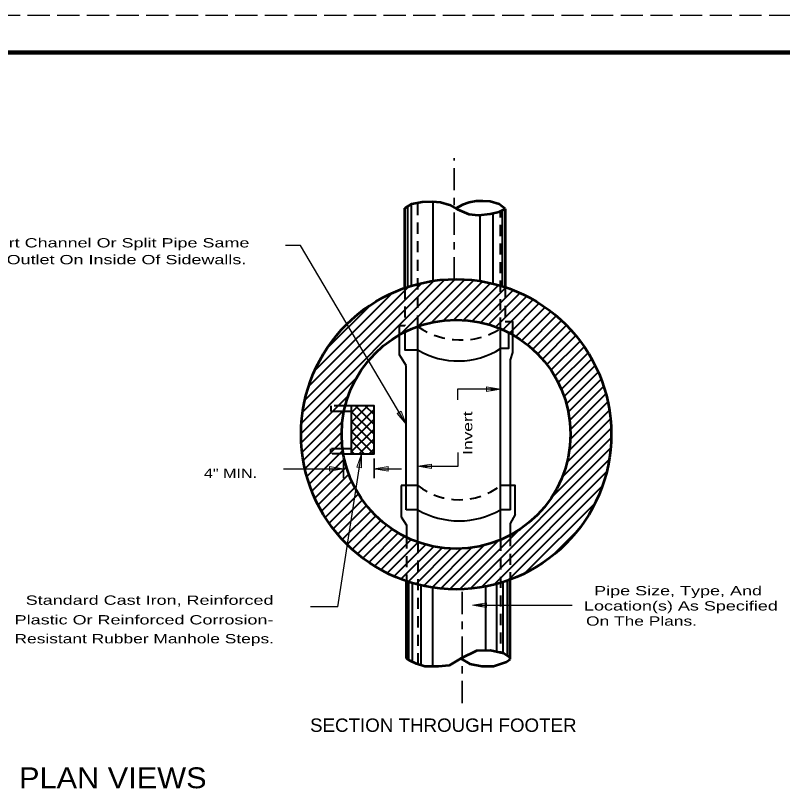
# Model space of a CAD drawing. Extents: x 94.1 to 129.4, y 1 to 23.
# Drawn here: x 107.22 to 117.56, y 12.57 to 23 of the extents above; entities that cross this region are included whole.
import ezdxf

# ---------------------------------------------------------------- set-up
doc = ezdxf.new("R2010")
doc.units = 0
doc.header["$LTSCALE"] = 0.05
for name, pattern in [('LONG_DASH_SHORT_DASH', [9.9, 6, -1.2, 1.5, -1.2]), ('LONG_DASHED', [7.5, 6, -1.5]), ('MEDIUM_DASHED', [4.5, 3, -1.5])]:
    doc.linetypes.add(name, pattern=pattern)
for name, color, linetype, lineweight in [('1', 7, 'Continuous', 35), ('2', 7, 'MEDIUM_DASHED', 40), ('3', 7, 'Continuous', 25), ('5', 7, 'Continuous', 13), ('7', 7, 'LONG_DASH_SHORT_DASH', 35)]:
    doc.layers.add(name, color=color, linetype=linetype, lineweight=lineweight)

msp = doc.modelspace()

# ---------------------------------------------------------------- hatches: boundary and pattern name
at = {"layer": '3'}
for points in [[(113.57333, 17.98683), (113.57333, 17.92442), (113.76083, 17.95567), (113.76083, 17.95567)], [(113.63583, 17.97642), (113.63583, 17.93483), (113.76083, 17.95567), (113.76083, 17.95567)], [(111.45475, 16.91408), (111.45475, 16.85167), (111.64225, 16.88292), (111.64225, 16.88292)], [(112.2445, 16.85167), (112.2445, 16.91417), (112.05683, 16.88292), (112.05683, 16.88292)], [(112.8325, 16.88467), (112.8325, 16.94717), (112.64483, 16.91592), (112.64483, 16.91592)], [(112.76992, 16.89508), (112.76992, 16.93675), (112.64483, 16.91592), (112.64483, 16.91592)], [(113.57058, 15.01108), (113.57058, 15.07358), (113.38308, 15.04233), (113.38308, 15.04233)], [(113.50808, 15.0215), (113.50808, 15.06317), (113.38308, 15.04233), (113.38308, 15.04233)]]:
    msp.add_hatch(color=256, dxfattribs=at).paths.add_polyline_path(points)
at = {"layer": '5'}
for points in [[(112.42042, 17.66033), (112.36675, 17.62833), (112.48942, 17.48317), (112.48942, 17.48317)], [(111.82475, 16.90525), (111.88633, 16.89475), (111.88692, 17.08483), (111.88692, 17.08483)]]:
    msp.add_hatch(color=256, dxfattribs=at).paths.add_polyline_path(points)

# ---------------------------------------------------------------- linework, layer by layer
at = {"layer": '1', "linetype": 'LONG_DASHED', "lineweight": 25}
msp.add_line((129.28275, 22.99633), (94.08275, 22.99633), dxfattribs=at)
at = {"layer": '1', "lineweight": 158}
msp.add_line((129.19942, 22.49633), (96.69942, 22.49633), dxfattribs=at)
at = {"layer": '1', "lineweight": 53}
for p, q in [((112.4725, 20.39867), (112.568, 20.4555)), ((112.568, 20.4555), (112.70325, 20.48475)), ((112.70325, 20.48475), (112.84242, 20.48892)), ((112.84242, 20.48892), (112.95383, 20.47642)), ((112.95383, 20.47642), (113.07317, 20.443)), ((113.07317, 20.443), (113.17658, 20.38458)), ((113.24817, 20.443), (113.16092, 20.39342)), ((113.33967, 20.47225), (113.24817, 20.443)), ((113.43517, 20.49308), (113.33967, 20.47225)), ((113.52267, 20.49308), (113.43517, 20.49308)), ((113.62208, 20.48892), (113.52267, 20.49308)), ((113.74542, 20.45133), (113.62208, 20.48892)), ((113.82492, 20.38875), (113.74542, 20.45133)), ((112.4725, 19.3225), (112.4725, 20.39867)), ((113.17658, 20.38458), (113.33567, 20.31783)), ((113.62208, 20.322), (113.74542, 20.34708)), ((113.74542, 20.34708), (113.82492, 20.38875)), ((113.82492, 20.38875), (113.82492, 19.33225)), ((113.33567, 20.31783), (113.46692, 20.30117)), ((113.46692, 20.30117), (113.62208, 20.322)), ((112.49592, 14.32275), (112.49592, 15.366)), ((113.89217, 14.31433), (113.89217, 15.388)), ((113.43983, 14.42583), (113.22858, 14.32517)), ((113.628, 14.43392), (113.43983, 14.42583)), ((113.80467, 14.38958), (113.628, 14.43392)), ((113.89217, 14.33233), (113.80467, 14.38958)), ((112.54117, 14.29292), (112.49592, 14.32275)), ((112.6295, 14.25267), (112.54117, 14.29292)), ((113.22858, 14.32517), (113.07117, 14.2285)), ((113.22483, 14.32283), (113.34767, 14.25267)), ((113.843, 14.28083), (113.89217, 14.31433)), ((112.74092, 14.21642), (112.6295, 14.25267)), ((112.92525, 14.21642), (112.74092, 14.21642)), ((113.07117, 14.2285), (112.92525, 14.21642)), ((113.34767, 14.25267), (113.50892, 14.22042)), ((113.50892, 14.22042), (113.66642, 14.22042)), ((113.66642, 14.22042), (113.843, 14.28083))]:
    msp.add_line(p, q, dxfattribs=at)
at = {"layer": '1', "lineweight": 40}
for p, q in [((112.56342, 19.352), (112.56342, 20.45283)), ((112.85425, 19.41683), (112.85425, 20.48758)), ((112.51233, 19.336), (112.51233, 20.42242)), ((113.78917, 19.34392), (113.78917, 20.37)), ((113.48683, 19.41458), (113.48683, 20.30383)), ((113.66183, 19.37942), (113.66183, 20.33008)), ((111.07692, 17.49842), (113.01292, 19.43442)), ((111.093, 17.647), (112.86433, 19.41833)), ((112.40242, 18.69133), (113.15092, 19.43975)), ((112.64642, 18.80267), (113.28025, 19.4365)), ((112.83217, 18.85583), (113.40233, 19.42608)), ((112.991, 18.88208), (113.51825, 19.40942)), ((111.12308, 17.80967), (112.70167, 19.38825)), ((111.17317, 17.99242), (112.51892, 19.33817)), ((113.13292, 18.89142), (113.62875, 19.38725)), ((113.26258, 18.8885), (113.73433, 19.36025)), ((113.38267, 18.876), (113.83542, 19.32875)), ((113.49483, 18.85567), (113.93233, 19.29317)), ((111.25658, 18.20833), (112.303, 19.25475)), ((113.60033, 18.8285), (114.0255, 19.25367)), ((113.69975, 18.79542), (114.115, 19.21058)), ((111.42033, 18.50467), (112.00667, 19.091)), ((113.79392, 18.75692), (114.201, 19.16408)), ((113.88308, 18.7135), (114.28375, 19.11417)), ((113.96758, 18.6655), (114.36325, 19.06117)), ((114.04775, 18.613), (114.43967, 19.005)), ((114.12367, 18.55642), (114.51308, 18.94575)), ((114.1955, 18.49558), (114.58342, 18.8835)), ((112.64492, 15.89433), (112.64492, 18.80217)), ((113.76083, 15.92525), (113.76083, 18.77125)), ((114.26325, 18.43083), (114.65075, 18.81833)), ((114.327, 18.36192), (114.71517, 18.75017)), ((114.38667, 18.28908), (114.77658, 18.679)), ((114.44225, 18.212), (114.835, 18.60483)), ((114.4935, 18.13075), (114.89042, 18.52758)), ((113.898, 16.32933), (113.898, 18.35433)), ((114.54033, 18.045), (114.94258, 18.44725)), ((114.5825, 17.9545), (114.99158, 18.36367)), ((112.48942, 16.32933), (112.48942, 18.2775)), ((114.61958, 17.859), (115.03725, 18.27667)), ((114.65117, 17.758), (115.07933, 18.18625)), ((111.07158, 17.36042), (111.82, 18.10892)), ((114.67658, 17.65092), (115.11783, 18.09217)), ((114.695, 17.53667), (115.15233, 17.99408)), ((111.07483, 17.23108), (111.70867, 17.86492)), ((114.70508, 17.41425), (115.18267, 17.89183)), ((111.74842, 17.73208), (111.66808, 17.73208)), ((111.74842, 17.50692), (111.9735, 17.73208)), ((111.74842, 17.6395), (111.84092, 17.73208)), ((112.05683, 17.48083), (111.80558, 17.73208)), ((112.05683, 17.61342), (111.93817, 17.73208)), ((114.70508, 17.28167), (115.2085, 17.785)), ((111.08525, 17.109), (111.6555, 17.67917)), ((111.74842, 17.65633), (111.65067, 17.65633)), ((111.74842, 17.37433), (112.05683, 17.68283)), ((112.05683, 17.34825), (111.74842, 17.65667)), ((114.69183, 17.13583), (115.22917, 17.67317)), ((111.10192, 16.99308), (111.62925, 17.52033)), ((111.74842, 17.24175), (112.05683, 17.55025)), ((112.05683, 17.21567), (111.74842, 17.52408)), ((114.65975, 16.97117), (115.24425, 17.55567)), ((111.74842, 17.10917), (112.05683, 17.41767)), ((114.59608, 16.77492), (115.25292, 17.43175)), ((111.12408, 16.88258), (111.61992, 17.37842)), ((112.05508, 17.08483), (111.74842, 17.3915)), ((111.15108, 16.777), (111.62283, 17.24875)), ((111.9225, 17.08483), (111.74842, 17.25892)), ((111.85658, 17.08483), (112.05683, 17.28508)), ((114.45008, 16.49633), (115.254, 17.30025)), ((111.18258, 16.67592), (111.63533, 17.12867)), ((111.74842, 17.15367), (111.63192, 17.15367)), ((111.78992, 17.08483), (111.74842, 17.12633)), ((111.98917, 17.08483), (112.05683, 17.1525)), ((113.35167, 15.26525), (115.24608, 17.15967)), ((113.35167, 15.26525), (115.24608, 17.15967)), ((111.21817, 16.579), (111.65567, 17.0165)), ((113.50358, 15.28467), (115.22667, 17.00775)), ((111.25767, 16.48583), (111.68283, 16.911)), ((111.30075, 16.39633), (111.71592, 16.81158)), ((113.67083, 15.31933), (115.192, 16.8405)), ((111.34725, 16.31033), (111.75442, 16.71742)), ((111.39717, 16.22758), (111.79783, 16.62825)), ((112.64492, 16.65767), (112.42142, 16.65767)), ((113.86058, 15.3765), (115.13483, 16.65075)), ((111.45017, 16.14808), (111.84583, 16.54375)), ((111.50633, 16.07167), (111.89833, 16.46358)), ((111.56558, 15.99825), (111.95492, 16.38767)), ((114.09017, 15.47342), (115.03792, 16.42117)), ((111.62783, 15.92792), (112.01575, 16.31583)), ((112.64492, 16.32933), (112.48942, 16.32933)), ((113.898, 16.32933), (113.76083, 16.32933)), ((111.693, 15.86058), (112.0805, 16.24808)), ((111.76117, 15.79617), (112.14933, 16.18433)), ((111.83233, 15.73475), (112.22225, 16.12467)), ((111.9065, 15.67633), (112.29933, 16.06908)), ((113.21108, 15.25733), (114.015, 16.06125)), ((114.44475, 15.6955), (114.81583, 16.06658)), ((111.98375, 15.62092), (112.38058, 16.01783)), ((112.06408, 15.56875), (112.46633, 15.971)), ((112.14767, 15.51975), (112.55683, 15.92883)), ((112.23467, 15.47408), (112.65233, 15.89175)), ((112.32508, 15.432), (112.75333, 15.86017)), ((112.95567, 15.26708), (113.54017, 15.85158)), ((113.07958, 15.25842), (113.73642, 15.91525)), ((112.41917, 15.3935), (112.86042, 15.83475)), ((112.51725, 15.359), (112.97467, 15.81633)), ((112.6195, 15.32867), (113.09708, 15.80625)), ((112.72633, 15.30283), (113.22967, 15.80625)), ((112.83817, 15.28217), (113.3755, 15.8195)), ((112.52675, 14.30242), (112.52675, 15.35592)), ((112.57258, 14.27858), (112.57258, 15.34183)), ((113.713, 14.41258), (113.713, 15.33033)), ((113.79742, 14.39142), (113.79742, 15.35525)), ((113.85708, 14.35533), (113.85708, 15.37525)), ((112.69342, 14.23183), (112.69342, 15.31017)), ((112.84842, 14.21642), (112.84842, 15.28058)), ((113.56217, 14.43108), (113.56217, 15.29517))]:
    msp.add_line(p, q, dxfattribs=at)
for points in [[(112.48942, 18.2775), (112.39933, 18.41992), (112.39933, 18.81617), (112.4725, 18.81617)], [(113.898, 18.35433), (113.926, 18.45042), (113.926, 18.86358), (113.82492, 18.86358)], [(112.46917, 18.727), (112.46917, 18.48767), (112.64492, 18.48767)], [(113.86908, 18.72075), (113.86908, 18.50458), (113.76083, 18.50458)], [(111.64225, 17.08483), (112.05683, 17.08483), (112.05683, 17.73208), (111.74842, 17.73208), (111.74842, 17.08483)], [(112.42142, 16.65767), (112.42142, 16.23442), (112.49592, 16.1205), (112.49592, 15.95642)], [(113.9605, 16.267), (113.9605, 16.65767), (113.76083, 16.65767)], [(113.9605, 16.267), (113.89217, 16.14325), (113.89217, 15.98792)]]:
    msp.add_lwpolyline(points, dxfattribs=at)
at = {"layer": '1', "lineweight": 53}
for radius in [2.09151, 1.54347]:
    msp.add_circle((113.16308, 17.34825), radius, dxfattribs=at)
at = {"layer": '1', "lineweight": 40}
for centre, radius, start, end in [((113.18925, 19.39408), 1.05732, 239.01462, 302.72415), ((113.20283, 17.3015), 1.12094, 240.14851, 299.85149)]:
    msp.add_arc(centre, radius, start, end, dxfattribs=at)
at = {"layer": '2'}
for p, q in [((112.64492, 18.80217), (112.64492, 20.47217)), ((113.76083, 18.77125), (113.76083, 20.35517)), ((112.4725, 19.3225), (112.4725, 18.81617)), ((113.82492, 19.33225), (113.82492, 18.86358)), ((111.66808, 17.73208), (111.476, 17.73208)), ((111.64225, 17.08483), (111.4695, 17.08483)), ((112.49592, 15.95642), (112.49592, 15.366)), ((113.89217, 15.98792), (113.89217, 15.388)), ((112.64492, 15.89433), (112.64492, 14.24767)), ((113.76083, 15.92525), (113.76083, 14.40058))]:
    msp.add_line(p, q, dxfattribs=at)
for points in [[(111.65067, 17.65633), (111.476, 17.65633), (111.476, 17.73208)], [(111.63192, 17.15367), (111.4695, 17.15367), (111.4695, 17.08483)]]:
    msp.add_lwpolyline(points, dxfattribs=at)
for centre, radius, start, end in [((113.22633, 19.635), 1.01572, 235.08009, 301.74918), ((113.20283, 17.375), 0.90878, 232.12352, 307.87648)]:
    msp.add_arc(centre, radius, start, end, dxfattribs=at)
at = {"layer": '3'}
for p, q in [((111.5695, 15.02067), (111.88692, 17.08483)), ((110.83608, 16.88292), (111.64225, 16.88292)), ((112.05683, 16.88292), (112.42783, 16.88292)), ((111.5695, 15.02067), (111.198, 15.02067)), ((113.50808, 15.04233), (114.7285, 15.04233))]:
    msp.add_line(p, q, dxfattribs=at)
at = {"layer": '3', "lineweight": 35}
for p, q in [((111.64225, 16.755), (111.64225, 17.02183)), ((112.05683, 16.755), (112.05683, 17.02183))]:
    msp.add_line(p, q, dxfattribs=at)
at = {"layer": '3'}
for points in [[(112.48942, 17.48317), (111.06267, 19.89242), (110.86158, 19.89242)], [(113.63583, 17.95567), (113.18258, 17.95567), (113.18258, 17.81108)], [(112.76992, 16.91592), (113.18917, 16.91592), (113.18917, 17.10183)]]:
    msp.add_lwpolyline(points, dxfattribs=at)
at = {"layer": '3', "lineweight": 13}
for points in [[(113.57333, 17.98683), (113.57333, 17.92442), (113.76083, 17.95567), (113.76083, 17.95567)], [(113.63583, 17.97642), (113.63583, 17.93483), (113.76083, 17.95567), (113.76083, 17.95567)], [(111.45475, 16.91408), (111.45475, 16.85167), (111.64225, 16.88292), (111.64225, 16.88292)], [(112.2445, 16.85167), (112.2445, 16.91417), (112.05683, 16.88292), (112.05683, 16.88292)], [(112.8325, 16.88467), (112.8325, 16.94717), (112.64483, 16.91592), (112.64483, 16.91592)], [(112.76992, 16.89508), (112.76992, 16.93675), (112.64483, 16.91592), (112.64483, 16.91592)], [(113.57058, 15.01108), (113.57058, 15.07358), (113.38308, 15.04233), (113.38308, 15.04233)], [(113.50808, 15.0215), (113.50808, 15.06317), (113.38308, 15.04233), (113.38308, 15.04233)]]:
    msp.add_lwpolyline(points, close=True, dxfattribs=at)
at = {"layer": '5'}
for points in [[(112.42042, 17.66033), (112.36675, 17.62833), (112.48942, 17.48317), (112.48942, 17.48317)], [(111.82475, 16.90525), (111.88633, 16.89475), (111.88692, 17.08483), (111.88692, 17.08483)]]:
    msp.add_lwpolyline(points, close=True, dxfattribs=at)
at = {"layer": '7'}
for p, q in [((113.13458, 19.43825), (113.13458, 21.07392)), ((113.244, 13.72133), (113.244, 15.25833))]:
    msp.add_line(p, q, dxfattribs=at)

# ---------------------------------------------------------------- texts
at = {"layer": '3'}
for s, height, width, p in [('Invert Channel Or Split Pipe Same', 0.125, 1.45, (106.67092, 19.868)), ('Size As Outlet On Inside Of Sidewalls.', 0.125, 1.45, (106.21192, 19.64133)), ('4" MIN.', 0.125, 1.3, (109.76192, 16.75933)), ('Pipe Size, Type, And', 0.125, 1.45, (115.02458, 15.17592)), ('Standard Cast Iron, Reinforced', 0.125, 1.45, (107.359, 15.04867)), ('Location(s) As Specified', 0.125, 1.45, (114.88758, 14.97158)), ('Plastic Or Reinforced Corrosion-', 0.125, 1.45, (107.20992, 14.78375)), ('On The Plans.', 0.125, 1.4, (114.91533, 14.76717)), ('Resistant Rubber Manhole Steps.', 0.125, 1.4, (107.20767, 14.52883)), ('SECTION THROUGH FOOTER', 0.18, 1.05, (111.19283, 13.33517)), ('PLAN VIEWS', 0.2812, 1.1, (107.26925, 12.57458))]:
    msp.add_text(s, height=height, dxfattribs=dict(at, width=width)).set_placement(p)
at = {"layer": '3', "width": 1.4}
msp.add_text('Invert', height=0.125, rotation=90, dxfattribs=at).set_placement((113.38092, 17.07117))

doc.saveas('drawing.dxf')
